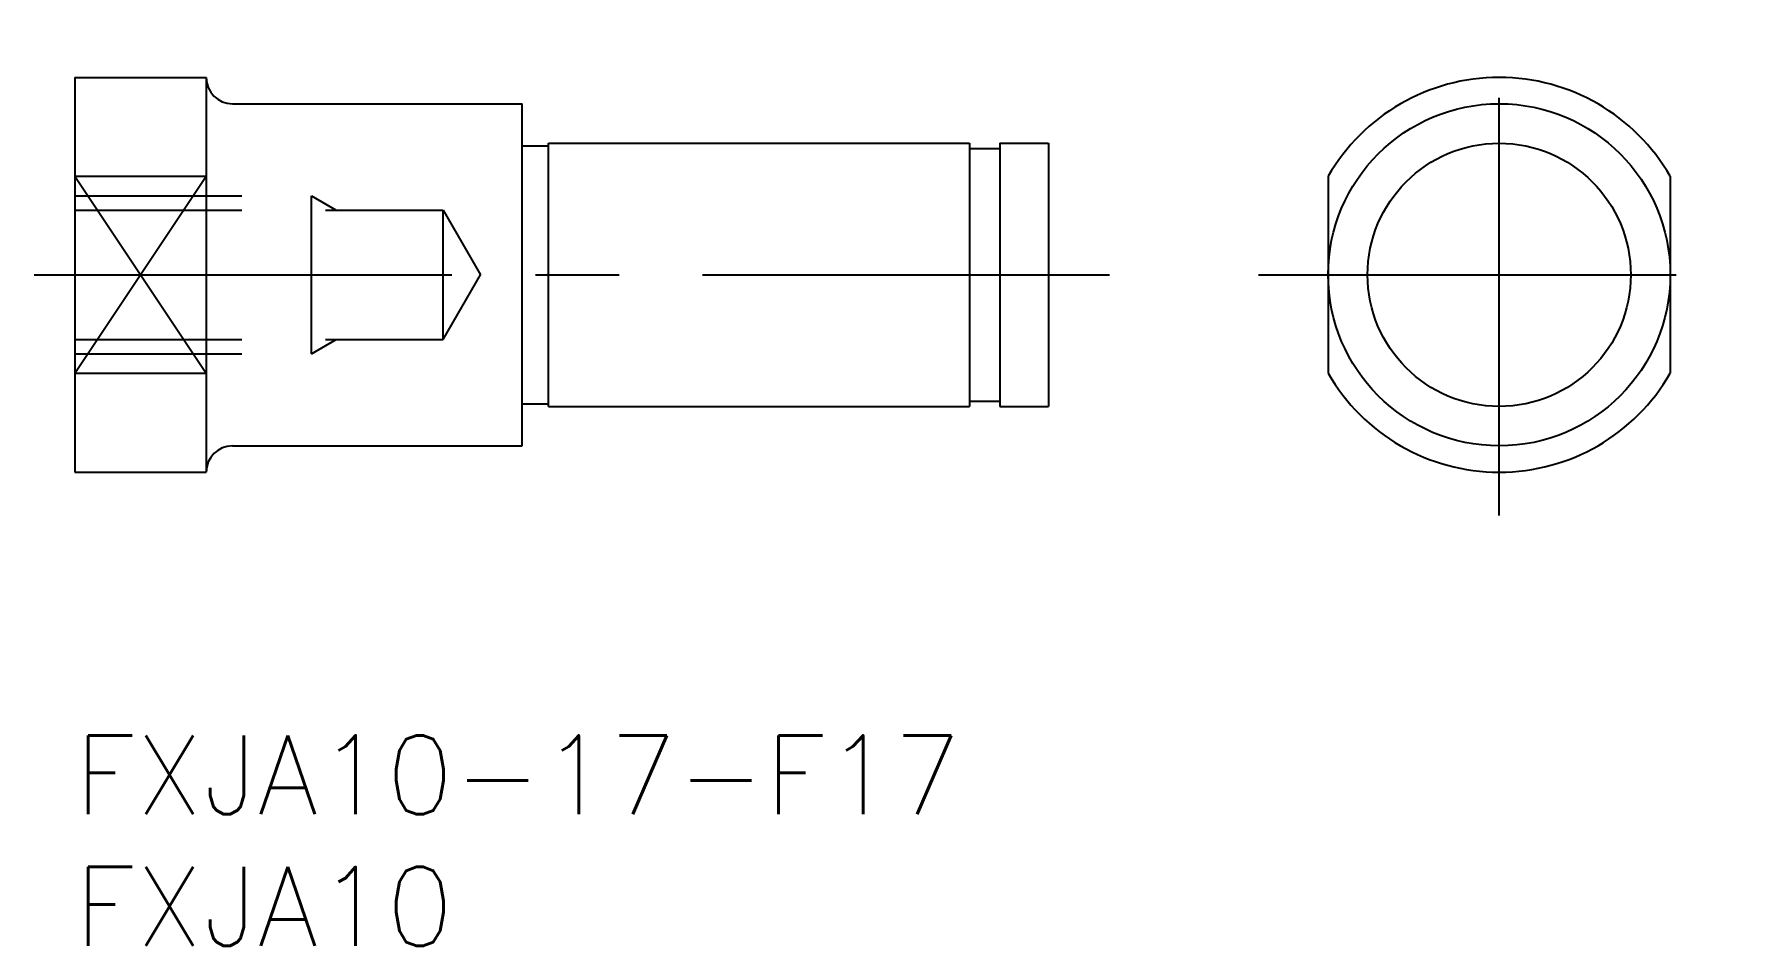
# Model space of a CAD drawing. Extents: x -1.5 to 63.3, y -8 to 26.6.
import ezdxf

# ---------------------------------------------------------------- set-up
doc = ezdxf.new("R2010")
doc.units = 0
doc.header["$LTSCALE"] = 0.5
doc.linetypes.add('CENTER', pattern=[50.8, 31.75, -6.35, 6.35, -6.35])
doc.linetypes.add('DASHED', pattern=[19.05, 12.7, -6.35])
for name, color, linetype in [('MSM_CENTER', 1, 'CENTER'), ('MSM_CONTINUOUS', 7, 'CONTINUOUS'), ('MSM_DASHED', 4, 'DASHED'), ('MSM_NARROW', 5, 'CONTINUOUS'), ('MSM_PART_NUMBER', 7, 'CONTINUOUS')]:
    doc.layers.add(name, color=color, linetype=linetype)
doc.styles.get("Standard").update_dxf_attribs({"font": 'txt.shx', "height": 3, "bigfont": 'bigfont.shx'})

# ---------------------------------------------------------------- blocks, each defined once
blk = doc.blocks.new('*U23')
at = {"layer": 'MSM_PART_NUMBER'}
blk.add_text('FXJA10-17-F17', height=3, dxfattribs=at).set_placement((0, -3))
blk = doc.blocks.new('*U24')
at = {"layer": 'MSM_PART_NUMBER'}
blk.add_text('FXJA10', height=3, dxfattribs=at).set_placement((0, -8))

msp = doc.modelspace()

# ---------------------------------------------------------------- linework, layer by layer
at = {"layer": 'MSM_CENTER'}
for p, q in [((54.131, 8.354), (54.131, 26.646)), ((-1.541, 17.5), (39.328, 17.5)), ((44.985, 17.5), (63.276, 17.5))]:
    msp.add_line(p, q, dxfattribs=at)
at = {"layer": 'MSM_CONTINUOUS'}
for p, q in [((0, 25), (0, 10)), ((0, 25), (5, 25)), ((5, 25), (5, 10)), ((6, 24), (17, 24)), ((17, 11), (17, 24)), ((17, 22.4), (18, 22.4)), ((18, 22.5), (34, 22.5)), ((18, 12.5), (18, 22.5)), ((34, 22.5), (34, 12.5)), ((34, 22.3), (35.15, 22.3)), ((35.15, 22.5), (35.15, 12.5)), ((35.15, 22.5), (37, 22.5)), ((37, 22.5), (37, 12.5)), ((0, 21.242), (5, 21.242)), ((47.631, 21.242), (47.631, 13.758)), ((60.631, 21.242), (60.631, 13.758)), ((0, 13.758), (5, 13.758)), ((17, 12.6), (18, 12.6)), ((18, 12.5), (34, 12.5)), ((34, 12.7), (35.15, 12.7)), ((35.15, 12.5), (37, 12.5)), ((6, 11), (17, 11)), ((0, 10), (5, 10))]:
    msp.add_line(p, q, dxfattribs=at)
for radius in [6.5, 5]:
    msp.add_circle((54.131, 17.5), radius, dxfattribs=at)
for centre, radius, start, end in [((6, 25), 1, 180, 270), ((54.131, 17.5), 7.5, 29.92643, 150.07357), ((54.131, 17.5), 7.5, 209.92643, 330.07357), ((6, 10), 1, 90, 180)]:
    msp.add_arc(centre, radius, start, end, dxfattribs=at)
at = {"layer": 'MSM_DASHED'}
for p, q in [((0, 20.5), (9, 20.5)), ((9, 14.5), (9, 20.5)), ((9, 20.5), (9.938, 19.958)), ((0, 19.958), (14, 19.958)), ((14, 19.958), (15.419, 17.5)), ((14, 15.041), (14, 19.958)), ((14, 15.041), (15.419, 17.5)), ((0, 15.041), (14, 15.041)), ((9, 14.5), (9.938, 15.041)), ((0, 14.5), (9, 14.5))]:
    msp.add_line(p, q, dxfattribs=at)
at = {"layer": 'MSM_NARROW'}
for p, q in [((0, 13.758), (5, 21.242)), ((0, 21.242), (5, 13.758))]:
    msp.add_line(p, q, dxfattribs=at)

# ---------------------------------------------------------------- block references
at = {"layer": 'MSM_CONTINUOUS'}
for name in ['*U23', '*U24']:
    msp.add_blockref(name, (0, 0), dxfattribs=at)

doc.saveas('drawing.dxf')
